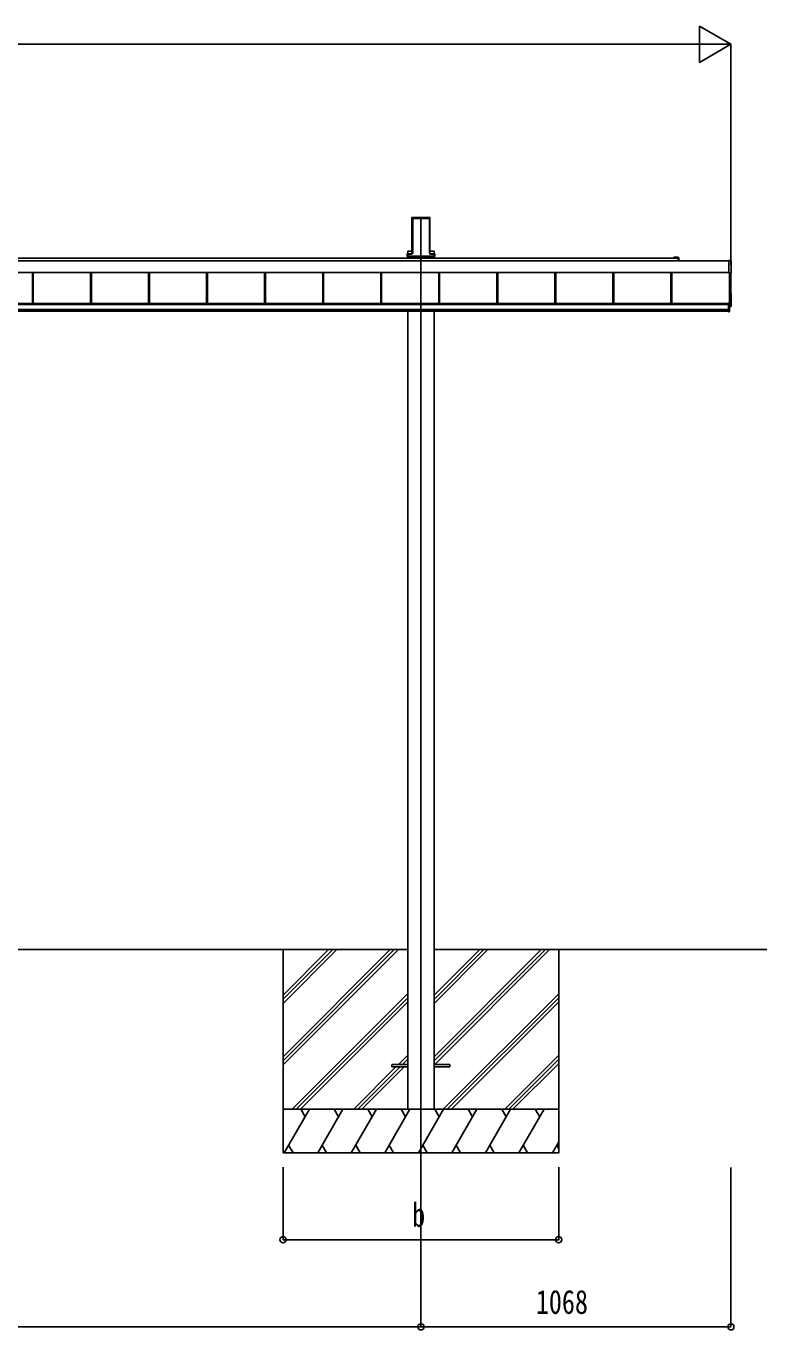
# Model space of a CAD drawing. Units: millimetres, scale not verified. Extents: x -10512 to 10512, y -7425 to 7425.
# Drawn here: x -235 to 2318, y -4823 to -330 of the extents above; entities that cross this region are included whole.
import ezdxf
from ezdxf.enums import TextEntityAlignment as Align

# ---------------------------------------------------------------- set-up
doc = ezdxf.new("R2010")
doc.units = ezdxf.units.MM
doc.header["$LTSCALE"] = 30
for name, color, linetype in [('0-3_YKK_12', 2, 'Continuous'), ('0-4_YKK_A1', 4, 'Continuous'), ('0-5_YKK_D', 6, 'Continuous')]:
    doc.layers.add(name, color=color, linetype=linetype)
doc.styles.add('ＭＳ ゴシック', font='')
doc.styles.get('ＭＳ ゴシック').set_extended_font_data('MS Gothic')

msp = doc.modelspace()

# ---------------------------------------------------------------- linework, layer by layer
at = {"layer": '0-3_YKK_12'}
msp.add_line((1125.55, -4262.5), (1125.55, -990.11), dxfattribs=at)
at = {"layer": '0-4_YKK_A1'}
for p, q in [((1094.3, -995.46), (1094.3, -1112.13)), ((1094.66, -989.61), (1094.31, -995.11)), ((1095.1, -990.07), (1094.66, -989.61)), ((1095.16, -989.14), (1097.2, -989.14)), ((1095.16, -989.14), (1095.6, -989.61)), ((1095.18, -1106.08), (1095.18, -990.96)), ((1095.68, -990.63), (1095.68, -1105.76)), ((1097.51, -989.47), (1097.2, -989.14)), ((1097.51, -989.47), (1153.59, -989.47)), ((1098.05, -992.61), (1153.05, -992.61)), ((1098.05, -1113.96), (1098.05, -992.61)), ((1153.59, -989.47), (1153.9, -989.14)), ((1153.9, -989.14), (1155.94, -989.14)), ((1155.42, -1105.76), (1155.42, -990.63)), ((1155.5, -989.61), (1155.94, -989.14)), ((1155.92, -990.96), (1155.92, -1106.08)), ((1156.44, -989.61), (1156, -990.07)), ((1156.44, -989.61), (1156.79, -995.11)), ((1156.8, -995.46), (1156.8, -1112.13)), ((1077.68, -1122.88), (1077.68, -1123.38)), ((1078.14, -1122.88), (1078.14, -1116)), ((1080.14, -1122.88), (1078.14, -1122.88)), ((1078.15, -1122.88), (1078.15, -1123.38)), ((1078.18, -1115.03), (1093.19, -1115.03)), ((1080.14, -1116.08), (1080.14, -1122.88)), ((1093.72, -1116.08), (1080.14, -1116.08)), ((1080.14, -1122.88), (1170.96, -1122.88)), ((1080.14, -1122.88), (1080.14, -1123.38)), ((1080.35, -1105.7), (1094.3, -1105.7)), ((1080.35, -1115.03), (1080.35, -1105.7)), ((1081.55, -1123.04), (1169.55, -1123.04)), ((1094.29, -1112.49), (1094.19, -1114.1)), ((1094.71, -1114.65), (1095.09, -1108.56)), ((1095.59, -1108.59), (1095.21, -1114.68)), ((1155.89, -1114.68), (1155.51, -1108.59)), ((1156.01, -1108.56), (1156.39, -1114.65)), ((1170.75, -1105.7), (1156.8, -1105.7)), ((1156.81, -1112.49), (1156.91, -1114.1)), ((1157.38, -1115.58), (1170.96, -1115.58)), ((1170.96, -1116.08), (1157.38, -1116.08)), ((1157.91, -1115.03), (1172.92, -1115.03)), ((1170.75, -1115.03), (1170.75, -1105.7)), ((1170.96, -1115.58), (1170.96, -1116.08)), ((1170.96, -1122.88), (1170.96, -1116.08)), ((1172.95, -1122.88), (1170.96, -1122.88)), ((1170.96, -1122.88), (1170.96, -1123.38)), ((1172.95, -1116), (1172.95, -1122.88)), ((1172.96, -1122.88), (1172.96, -1123.38)), ((1173.42, -1122.88), (1173.42, -1123.38)), ((-2809.95, -1139.03), (2187.05, -1139.03)), ((-2634.45, -1129.05), (1997.8, -1129.05)), ((1077.68, -1123.38), (1078.14, -1123.38)), ((1080.14, -1123.38), (1078.14, -1123.38)), ((1080.14, -1123.38), (1170.96, -1123.38)), ((1080.35, -1129.05), (1080.35, -1123.38)), ((1080.55, -1123.38), (1080.55, -1129.05)), ((1170.55, -1123.38), (1170.55, -1129.05)), ((1170.75, -1129.05), (1170.75, -1123.38)), ((1172.95, -1123.38), (1170.96, -1123.38)), ((1173.42, -1123.38), (1172.95, -1123.38)), ((2003.09, -1126.55), (1997.8, -1126.55)), ((1997.8, -1129.05), (2011.25, -1129.05)), ((2011.55, -1126.55), (2004.01, -1126.55)), ((2011.55, -1129.35), (2011.55, -1139.03)), ((2014.05, -1139.03), (2014.05, -1129.05)), ((2195.05, -1179.47), (2195.05, -1138.44)), ((-2809.95, -1178.97), (2187.05, -1178.97)), ((-2809.95, -1179.21), (2187.05, -1179.21)), ((-212.95, -1285.2), (-212.95, -1179.21)), ((-210.35, -1285.2), (-210.35, -1179.21)), ((-209.95, -1285.2), (-209.95, -1179.21)), ((-12.95, -1285.2), (-12.95, -1179.21)), ((-10.35, -1285.2), (-10.35, -1179.21)), ((-9.95, -1285.2), (-9.95, -1179.21)), ((187.05, -1285.2), (187.05, -1179.21)), ((187.05, -1285.2), (187.05, -1179.21)), ((189.65, -1285.2), (189.65, -1179.21)), ((189.65, -1285.2), (189.65, -1179.21)), ((190.05, -1285.2), (190.05, -1179.21)), ((387.05, -1285.2), (387.05, -1179.21)), ((389.65, -1285.2), (389.65, -1179.21)), ((390.05, -1285.2), (390.05, -1179.21)), ((587.05, -1285.2), (587.05, -1179.21)), ((589.65, -1285.2), (589.65, -1179.21)), ((590.05, -1285.2), (590.05, -1179.21)), ((787.05, -1285.2), (787.05, -1179.21)), ((789.65, -1285.2), (789.65, -1179.21)), ((790.05, -1285.2), (790.05, -1179.21)), ((987.05, -1285.2), (987.05, -1179.21)), ((989.65, -1285.2), (989.65, -1179.21)), ((990.05, -1285.2), (990.05, -1179.21)), ((1187.05, -1285.2), (1187.05, -1179.21)), ((1189.65, -1285.2), (1189.65, -1179.21)), ((1190.05, -1285.2), (1190.05, -1179.21)), ((1387.05, -1285.2), (1387.05, -1179.21)), ((1389.65, -1285.2), (1389.65, -1179.21)), ((1390.05, -1285.2), (1390.05, -1179.21)), ((1587.05, -1285.2), (1587.05, -1179.21)), ((1589.65, -1285.2), (1589.65, -1179.21)), ((1590.05, -1285.2), (1590.05, -1179.21)), ((1787.05, -1285.2), (1787.05, -1179.21)), ((1789.65, -1285.2), (1789.65, -1179.21)), ((1790.05, -1285.2), (1790.05, -1179.21)), ((1987.05, -1285.2), (1987.05, -1179.21)), ((1989.65, -1285.2), (1989.65, -1179.21)), ((1990.05, -1285.2), (1990.05, -1179.21)), ((2187.05, -1180.24), (2187.05, -1180.74)), ((2187.05, -1180.74), (2194.58, -1180.28)), ((2188.55, -1312.47), (2188.55, -1180.65)), ((2193.55, -1294.44), (2193.55, -1180.34)), ((2194.58, -1253.3), (2193.55, -1253.23)), ((2195.05, -1294.82), (2195.05, -1253.79)), ((-2807.95, -1285.2), (2185.05, -1285.2)), ((-2807.95, -1287.21), (2185.05, -1287.21)), ((-2807.95, -1289.01), (2185.05, -1289.01)), ((-2807.95, -1289.01), (2185.05, -1289.01)), ((2188.55, -1284.94), (2185.05, -1284.94)), ((2193.55, -1294.44), (2188.55, -1294.44)), ((2188.55, -1295.99), (2194.58, -1295.63)), ((-2807.95, -1305.98), (2185.05, -1305.98)), ((-2807.95, -1312.47), (2185.05, -1312.47)), ((1080.35, -4062.5), (1080.35, -1312.47)), ((1170.75, -4062.5), (1170.75, -1312.47)), ((2188.55, -1307.38), (2185.05, -1307.38)), ((2188.55, -1314), (2185.05, -1314)), ((-1703.25, -3512.5), (1080.35, -3512.5)), ((650.55, -3512.5), (650.55, -4212.5)), ((650.55, -3881.68), (1019.73, -3512.5)), ((650.55, -3895.82), (1033.87, -3512.5)), ((650.55, -3909.96), (1048.01, -3512.5)), ((650.55, -3697.83), (835.88, -3512.5)), ((650.55, -3683.69), (821.74, -3512.5)), ((650.55, -3669.55), (807.6, -3512.5)), ((1170.75, -3512.5), (2317.74, -3512.5)), ((1170.75, -3881.98), (1540.23, -3512.5)), ((1170.75, -3896.12), (1554.37, -3512.5)), ((1170.75, -3698.13), (1356.38, -3512.5)), ((1170.75, -3683.99), (1342.24, -3512.5)), ((1170.75, -3669.85), (1328.1, -3512.5)), ((1173.01, -3908), (1568.51, -3512.5)), ((1600.55, -3512.5), (1600.55, -4212.5)), ((681.86, -4062.5), (1080.35, -3664.01)), ((696, -4062.5), (1080.35, -3678.15)), ((1202.36, -4062.5), (1600.55, -3664.31)), ((1216.5, -4062.5), (1600.55, -3678.45)), ((710.14, -4062.5), (1080.35, -3692.3)), ((1230.64, -4062.5), (1600.55, -3692.6)), ((1025.35, -3908), (1025.35, -3917)), ((1080.35, -3908), (1025.35, -3908)), ((1048.49, -3908), (1080.35, -3876.14)), ((1062.63, -3908), (1080.35, -3890.28)), ((1076.78, -3908), (1080.35, -3904.43)), ((1225.35, -3908), (1170.35, -3908)), ((1225.35, -3908), (1225.35, -3917)), ((1414.49, -4062.5), (1600.55, -3876.44)), ((1428.63, -4062.5), (1600.55, -3890.58)), ((1442.78, -4062.5), (1600.55, -3904.73)), ((893.99, -4062.5), (1039.49, -3917)), ((908.13, -4062.5), (1053.63, -3917)), ((922.28, -4062.5), (1067.78, -3917)), ((1080.35, -3917), (1025.35, -3917)), ((1225.35, -3917), (1170.35, -3917)), ((1600.55, -4062.5), (650.55, -4062.5)), ((654.83, -4212.5), (741.43, -4062.5)), ((726.43, -4088.48), (711.43, -4062.5)), ((770.3, -4212.5), (856.9, -4062.5)), ((841.9, -4088.48), (826.9, -4062.5)), ((885.77, -4212.5), (972.37, -4062.5)), ((957.37, -4088.48), (942.37, -4062.5)), ((1001.24, -4212.5), (1087.84, -4062.5)), ((1072.84, -4088.48), (1057.84, -4062.5)), ((1080.35, -4062.5), (1170.75, -4062.5)), ((1116.71, -4212.5), (1203.31, -4062.5)), ((1188.31, -4088.48), (1173.31, -4062.5)), ((1232.18, -4212.5), (1318.78, -4062.5)), ((1303.78, -4088.48), (1288.78, -4062.5)), ((1347.65, -4212.5), (1434.25, -4062.5)), ((1404.25, -4062.5), (1419.25, -4088.48)), ((1463.12, -4212.5), (1549.72, -4062.5)), ((1519.72, -4062.5), (1534.72, -4088.48)), ((1578.59, -4212.5), (1600.55, -4174.46)), ((650.55, -4212.5), (1600.55, -4212.5)), ((669.82, -4186.52), (684.82, -4212.5)), ((785.29, -4186.52), (800.29, -4212.5)), ((900.76, -4186.52), (915.76, -4212.5)), ((1016.24, -4186.52), (1031.24, -4212.5)), ((1131.71, -4186.52), (1146.7, -4212.5)), ((1247.18, -4186.52), (1262.17, -4212.5)), ((1362.65, -4186.52), (1377.64, -4212.5)), ((1478.11, -4186.52), (1493.11, -4212.5)), ((1593.58, -4186.52), (1600.55, -4198.58))]:
    msp.add_line(p, q, dxfattribs=at)
for points in [[(1077.68, -1115.53), (1077.68, -1122.88), (1078.14, -1122.88)], [(1080.14, -1116.08), (1080.14, -1115.58), (1093.72, -1115.58)], [(1173.42, -1115.53), (1173.42, -1122.88), (1172.95, -1122.88)], [(2194.58, -1137.95), (2187.05, -1137.49), (2187.05, -1137.99), (2187.05, -1180.24)], [(2185.05, -1284.94), (2185.05, -1307.38), (2185.05, -1314)], [(2185.55, -1284.94), (2185.55, -1307.38), (2185.55, -1314)], [(2188.55, -1284.94), (2188.55, -1307.38), (2188.55, -1314)]]:
    msp.add_lwpolyline(points, dxfattribs=at)
for centre, radius, start, end in [((1078.65, -1116), 0.501, 90.24971, 179.75029), ((1172.45, -1116), 0.501, 0.24971, 89.75029), ((1997.8, -1127.8), 1.25, 90, 270), ((2003.09, -1126.75), 0.2, 23.57818, 90), ((2003.55, -1126.55), 0.3, 203.57818, 336.42182), ((2004.01, -1126.75), 0.2, 90, 156.42182), ((2011.25, -1129.35), 0.3, 0, 90), ((2011.55, -1129.05), 2.5, 0, 90), ((2194.55, -1138.44), 0.497, 0.05228, 86.83056), ((2194.18, -1179.5), 0.873, 297.46207, 2.25858), ((2194.55, -1253.79), 0.497, 0.05228, 86.83056), ((2194.18, -1294.85), 0.873, 297.46207, 2.25858)]:
    msp.add_arc(centre, radius, start, end, dxfattribs=at)
for centre, major_axis, ratio, start_param, end_param in [((1094.34, -995.11), (0.031, 0.5), 0.061627, 1.5746234, 2.3600215), ((1095.16, -989.64), (0.346, -0.364), 0.996462, 2.3838095, 3.8892836), ((1094.87, -993.11), (0.22, 3.04), 0.070684, 5.5043854, 6.2286971), ((1095.37, -993.14), (0.22, 3.54), 0.060877, 5.5025319, 6.2268436), ((1155.73, -993.14), (-0.22, 3.54), 0.060877, 0.0563417, 0.7806534), ((1156.23, -993.11), (-0.22, 3.04), 0.070684, 0.0544883, 0.7787999), ((1155.94, -989.64), (-0.346, -0.364), 0.996462, 2.3939017, 3.8993758), ((1156.76, -995.11), (-0.031, 0.5), 0.061627, 3.9231638, 4.7085619), ((1078.18, -1115.53), (0.355, -0.355), 0.99628, 2.358058, 3.9251274), ((1080.14, -1115.99), (2, 0), 0.045872, 3.2026792, 4.712389), ((1080.14, -1115.49), (1.5, 0), 0.061163, 3.2026792, 4.712389), ((1093.19, -1114.03), (0.691, -0.728), 0.996462, 5.5254021, 7.0308762), ((1093.71, -1114.58), (-0.693, 0.73), 0.992955, 2.3838095, 3.8892836), ((1093.71, -1114.58), (1.04, -1.09), 0.996462, 5.5254021, 7.0308762), ((1094.26, -1112.49), (0.031, 0.5), 0.061627, 4.716216, 5.5016142), ((1094.87, -1108.56), (0.22, 3.5), 0.061627, 4.716216, 5.5016142), ((1095.37, -1108.59), (0.22, 4), 0.053972, 4.7153191, 5.5007173), ((1155.73, -1108.59), (-0.22, 4), 0.053972, 0.782468, 1.5678662), ((1157.39, -1114.58), (-1.04, -1.09), 0.996462, 5.5354944, 7.0409685), ((1156.23, -1108.56), (-0.22, 3.5), 0.061627, 0.7815711, 1.5669693), ((1157.39, -1114.58), (0.693, 0.73), 0.992955, 2.3939017, 3.8993758), ((1156.84, -1112.49), (-0.031, 0.5), 0.061627, 0.7815711, 1.5669693), ((1157.91, -1114.03), (-0.691, -0.728), 0.996462, 5.5354944, 7.0409685), ((1170.96, -1115.49), (1.5, 0), 0.061163, 4.712389, 6.2220988), ((1170.96, -1115.99), (2, 0), 0.045872, 4.712389, 6.2220988), ((1172.92, -1115.53), (-0.355, -0.355), 0.99628, 2.358058, 3.9251274)]:
    msp.add_ellipse(centre, major_axis=major_axis, ratio=ratio, start_param=start_param, end_param=end_param, dxfattribs=at)
at = {"layer": '0-5_YKK_D'}
for p, q in [((2193.55, -392.13), (2085.3, -329.63)), ((2085.3, -329.63), (2085.3, -454.63)), ((2068.55, -392.13), (-2691.45, -392.13)), ((2193.55, -392.13), (1977.04, -392.13)), ((2193.55, -392.13), (2085.3, -454.63)), ((2193.55, -1153.77), (2193.55, -391.13)), ((650.55, -4262), (650.55, -4513.5)), ((1125.55, -4263), (1125.55, -4813.5)), ((1125.55, -4263), (1125.55, -4813.5)), ((1600.55, -4262), (1600.55, -4513.5)), ((2193.55, -4263), (2193.55, -4813.5)), ((650.55, -4512.5), (1600.55, -4512.5)), ((-1748.45, -4812.5), (1125.55, -4812.5)), ((2193.55, -4812.5), (1125.55, -4812.5))]:
    msp.add_line(p, q, dxfattribs=at)
for centre in [(650.55, -4512.5), (1600.55, -4512.5), (1125.55, -4812.5), (1125.55, -4812.5), (2193.55, -4812.5)]:
    msp.add_circle(centre, 10.62, dxfattribs=at)

# ---------------------------------------------------------------- texts
at = {"layer": '0-5_YKK_D', "style": 'ＭＳ ゴシック', "width": 0.8}
for s, p in [('b', (1095.55, -4492.5)), ('1068', (1521.55, -4792.5))]:
    msp.add_text(s, height=82.48, dxfattribs=at).set_placement(p, align=Align.BOTTOM_LEFT)

doc.saveas('drawing.dxf')
